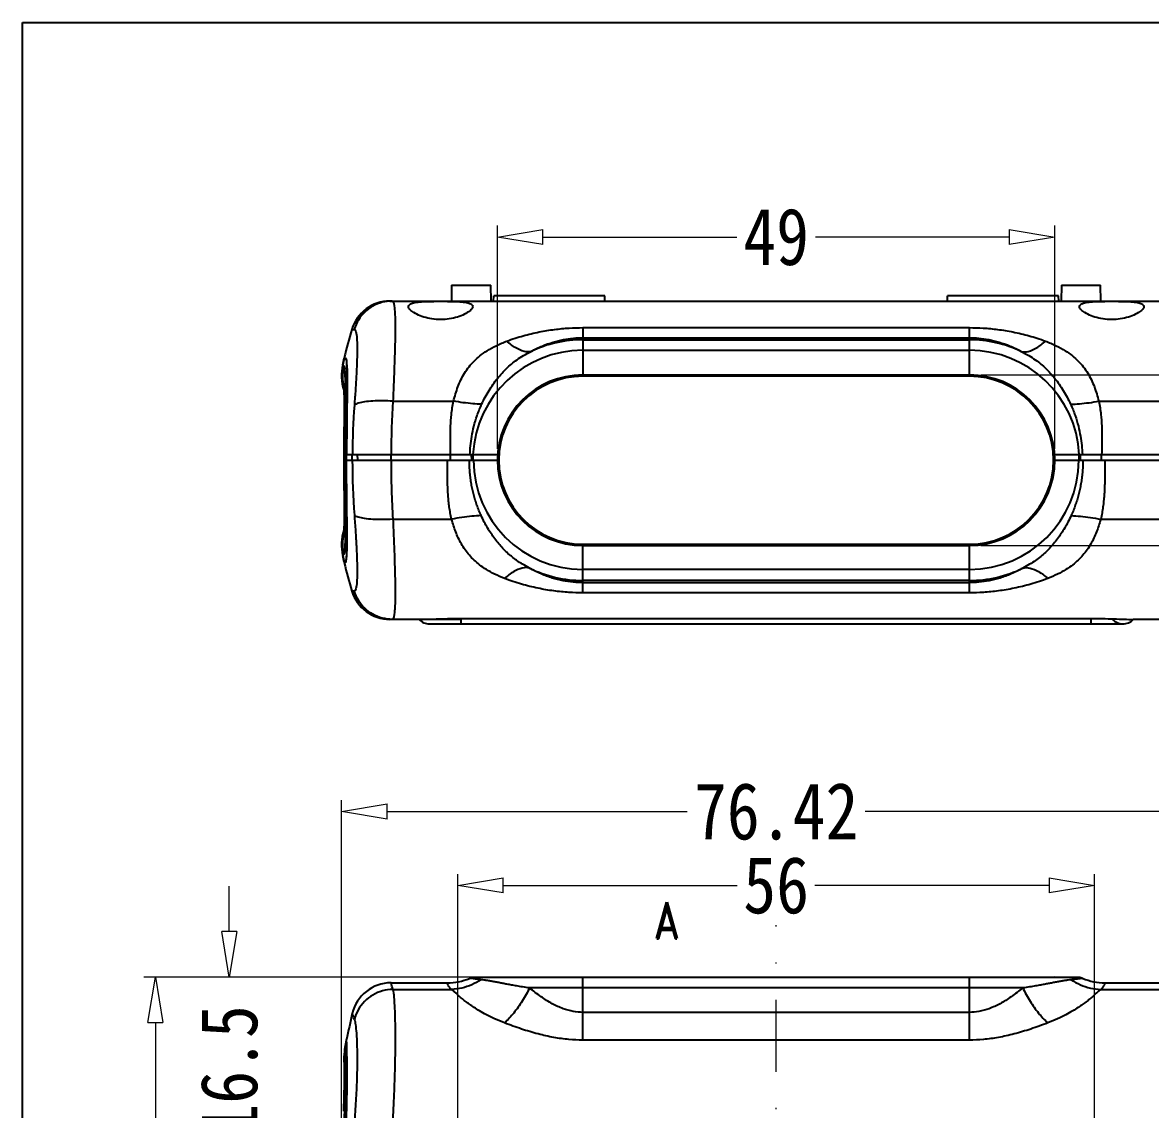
# Model space of a CAD drawing. Header units: millimetres. Extents: x 1786 to 4177, y -2705 to -1639.
# Drawn here: x 3805.4 to 3904.5, y -1734.4 to -1638.8 of the extents above; entities that cross this region are included whole.
import ezdxf
from ezdxf.enums import TextEntityAlignment as Align

# ---------------------------------------------------------------- set-up
doc = ezdxf.new("R2010")
doc.units = ezdxf.units.MM
doc.linetypes.add('DIVIDE', pattern=[31.75, 12.7, -6.35, 0, -6.35, 0, -6.35])
doc.layers.add('dim', color=3, linetype='Continuous', lineweight=9)
doc.layers.add('hatch', color=56, linetype='Continuous', lineweight=9)
doc.styles.add('FFS', font='', dxfattribs={"width": 0.85})
doc.styles.add('LongTou', font='romand.shx', dxfattribs={"width": 0.8, "bigfont": 'whgdtxt.shx'})
doc.styles.get('FFS').set_extended_font_data('FangSong_GB2312')
doc.dimstyles.new('YanXiu', dxfattribs={"dimtxt": 2.5, "dimasz": 2.2, "dimexe": 1, "dimexo": 0.6, "dimgap": 0.66, "dimtad": 0, "dimzin": 9, "dimdsep": 46, "dimtxsty": 'FFS', "dimblk": 'CLOSEDBLANK', "dimcen": 0, "dimclrd": 256, "dimclre": 131, "dimclrt": 42, "dimazin": 2, "dimtfac": 1, "dimtofl": 0, "dimtmove": 0, "dimatfit": 3, "dimldrblk": 'CLOSEDBLANK', "dimfxl": 1, "dimlwd": 5, "dimlwe": 5, "dimarcsym": 0})

# ---------------------------------------------------------------- blocks, each defined once
blk = doc.blocks.new('*u4')
at = {"layer": 'Defpoints', "color": 2}
blk.add_lwpolyline([(-135.77, 94.941), (135.77, 94.941), (135.77, -94.941), (-135.77, -94.941)], close=True, dxfattribs=at)
blk = doc.blocks.new('_ClosedBlank')
at = {"color": 0, "linetype": 'ByBlock', "lineweight": -2}
for p, q in [((-1, 0.167), (0, 0)), ((-1, 0.167), (-1, -0.167)), ((0, 0), (-1, -0.167))]:
    blk.add_line(p, q, dxfattribs=at)
blk = doc.blocks.new('*D157')
at = {"layer": 'Defpoints', "color": 0, "transparency": 16777216}
for p in [(4774.565, -1511.893), (4750.983, -1528.393), (4771.364, -1528.393)]:
    blk.add_point(p, dxfattribs=at)
at = {"layer": 'dim', "lineweight": 5, "transparency": 16777216}
for p, q in [((4750.983, -1507.893), (4750.983, -1503.893)), ((4750.983, -1532.393), (4750.983, -1536.393))]:
    blk.add_line(p, q, dxfattribs=at)
at = {"layer": 'dim', "color": 131, "lineweight": 5, "transparency": 16777216}
for p, q in [((4773.565, -1511.893), (4749.983, -1511.893)), ((4770.365, -1528.393), (4749.983, -1528.393))]:
    blk.add_line(p, q, dxfattribs=at)
at = {"layer": 'dim', "lineweight": 5, "transparency": 16777216, "xscale": 4, "yscale": 4, "zscale": 4}
for p, rotation in [((4750.983, -1511.893), 270), ((4750.983, -1528.393), 90)]:
    blk.add_blockref('_ClosedBlank', p, dxfattribs=dict(at, rotation=rotation))
at = {"layer": 'dim', "color": 42, "transparency": 16777216, "insert": (4750.983, -1520.143), "char_height": 5, "attachment_point": 5, "rotation": 90, "style": 'FFS'}
blk.add_mtext('16.5', dxfattribs=at)
blk = doc.blocks.new('*D154')
at = {"layer": 'Defpoints', "color": 0, "transparency": 16777216}
for p in [(4744.483, -1511.893), (4774.565, -1511.893), (4765.207, -1652.393)]:
    blk.add_point(p, dxfattribs=at)
at = {"layer": 'dim', "color": 131, "lineweight": 5, "transparency": 16777216}
for p, q in [((4773.565, -1511.893), (4743.483, -1511.893)), ((4764.208, -1652.393), (4743.483, -1652.393))]:
    blk.add_line(p, q, dxfattribs=at)
at = {"layer": 'dim', "lineweight": 5, "transparency": 16777216}
for p, q in [((4744.483, -1515.893), (4744.483, -1574.366)), ((4744.483, -1648.393), (4744.483, -1589.919))]:
    blk.add_line(p, q, dxfattribs=at)
at = {"layer": 'dim', "lineweight": 5, "transparency": 16777216, "xscale": 4, "yscale": 4, "zscale": 4}
for p, rotation in [((4744.483, -1511.893), 90), ((4744.483, -1652.393), 270)]:
    blk.add_blockref('_ClosedBlank', p, dxfattribs=dict(at, rotation=rotation))
at = {"layer": 'dim', "color": 42, "transparency": 16777216, "insert": (4744.483, -1582.143), "char_height": 5, "attachment_point": 5, "rotation": 90, "style": 'FFS'}
blk.add_mtext('140.5', dxfattribs=at)
blk = doc.blocks.new('*D153')
at = {"layer": 'Defpoints', "color": 0, "transparency": 16777216}
for p in [(4827.065, -1503.824), (4771.065, -1528.692), (4827.065, -1528.692)]:
    blk.add_point(p, dxfattribs=at)
at = {"layer": 'dim', "color": 131, "lineweight": 5, "transparency": 16777216}
for p, q in [((4771.065, -1527.693), (4771.065, -1502.824)), ((4827.065, -1527.693), (4827.065, -1502.824))]:
    blk.add_line(p, q, dxfattribs=at)
at = {"layer": 'dim', "lineweight": 5, "transparency": 16777216}
for p, q in [((4775.065, -1503.824), (4795.653, -1503.824)), ((4823.065, -1503.824), (4802.477, -1503.824))]:
    blk.add_line(p, q, dxfattribs=at)
at = {"layer": 'dim', "lineweight": 5, "transparency": 16777216, "xscale": 4, "yscale": 4, "zscale": 4, "rotation": 180}
blk.add_blockref('_ClosedBlank', (4771.065, -1503.824), dxfattribs=at)
at = {"layer": 'dim', "lineweight": 5, "transparency": 16777216, "xscale": 4, "yscale": 4, "zscale": 4}
blk.add_blockref('_ClosedBlank', (4827.065, -1503.824), dxfattribs=at)
at = {"layer": 'dim', "color": 42, "transparency": 16777216, "insert": (4799.065, -1503.824), "char_height": 5, "attachment_point": 5, "style": 'FFS'}
blk.add_mtext('56', dxfattribs=at)
blk = doc.blocks.new('*D152')
at = {"layer": 'Defpoints', "color": 0, "transparency": 16777216}
for p in [(4837.274, -1497.324), (4760.855, -1529.893), (4837.274, -1529.892)]:
    blk.add_point(p, dxfattribs=at)
at = {"layer": 'dim', "color": 131, "lineweight": 5, "transparency": 16777216}
for p, q in [((4760.855, -1528.893), (4760.855, -1496.324)), ((4837.274, -1528.893), (4837.274, -1496.324))]:
    blk.add_line(p, q, dxfattribs=at)
at = {"layer": 'dim', "lineweight": 5, "transparency": 16777216}
for p, q in [((4764.855, -1497.324), (4791.231, -1497.324)), ((4833.274, -1497.324), (4806.899, -1497.324))]:
    blk.add_line(p, q, dxfattribs=at)
at = {"layer": 'dim', "lineweight": 5, "transparency": 16777216, "xscale": 4, "yscale": 4, "zscale": 4, "rotation": 180}
blk.add_blockref('_ClosedBlank', (4760.855, -1497.324), dxfattribs=at)
at = {"layer": 'dim', "lineweight": 5, "transparency": 16777216, "xscale": 4, "yscale": 4, "zscale": 4}
blk.add_blockref('_ClosedBlank', (4837.274, -1497.324), dxfattribs=at)
at = {"layer": 'dim', "color": 42, "transparency": 16777216, "insert": (4799.065, -1497.324), "char_height": 5, "attachment_point": 5, "style": 'FFS'}
blk.add_mtext('76.42', dxfattribs=at)
blk = doc.blocks.new('*D151')
at = {"layer": 'Defpoints', "color": 0, "transparency": 16777216}
for p in [(4823.565, -1446.796), (4774.565, -1466.428), (4823.565, -1466.428)]:
    blk.add_point(p, dxfattribs=at)
at = {"layer": 'dim', "color": 131, "lineweight": 5, "transparency": 16777216}
for p, q in [((4774.565, -1465.428), (4774.565, -1445.797)), ((4823.565, -1465.428), (4823.565, -1445.797))]:
    blk.add_line(p, q, dxfattribs=at)
at = {"layer": 'dim', "lineweight": 5, "transparency": 16777216}
for p, q in [((4778.565, -1446.796), (4795.607, -1446.796)), ((4819.565, -1446.796), (4802.523, -1446.796))]:
    blk.add_line(p, q, dxfattribs=at)
at = {"layer": 'dim', "lineweight": 5, "transparency": 16777216, "xscale": 4, "yscale": 4, "zscale": 4, "rotation": 180}
blk.add_blockref('_ClosedBlank', (4774.565, -1446.796), dxfattribs=at)
at = {"layer": 'dim', "lineweight": 5, "transparency": 16777216, "xscale": 4, "yscale": 4, "zscale": 4}
blk.add_blockref('_ClosedBlank', (4823.565, -1446.796), dxfattribs=at)
at = {"layer": 'dim', "color": 42, "transparency": 16777216, "insert": (4799.065, -1446.796), "char_height": 5, "attachment_point": 5, "style": 'FFS'}
blk.add_mtext('49', dxfattribs=at)
blk = doc.blocks.new('*D150')
at = {"layer": 'Defpoints', "color": 0, "transparency": 16777216}
for p in [(4816.065, -1458.928), (4816.065, -1473.928), (4844.828, -1473.928)]:
    blk.add_point(p, dxfattribs=at)
at = {"layer": 'dim', "lineweight": 5, "transparency": 16777216}
for p, q in [((4844.828, -1454.728), (4844.828, -1450.528)), ((4844.828, -1478.128), (4844.828, -1482.328))]:
    blk.add_line(p, q, dxfattribs=at)
at = {"layer": 'dim', "color": 131, "lineweight": 5, "transparency": 16777216}
for p, q in [((4817.064, -1458.928), (4845.828, -1458.928)), ((4817.064, -1473.928), (4845.828, -1473.928))]:
    blk.add_line(p, q, dxfattribs=at)
at = {"layer": 'dim', "lineweight": 5, "transparency": 16777216, "xscale": 4.2, "yscale": 4.2, "zscale": 4.2}
for p, rotation in [((4844.828, -1458.928), 270), ((4844.828, -1473.928), 90)]:
    blk.add_blockref('_ClosedBlank', p, dxfattribs=dict(at, rotation=rotation))
at = {"layer": 'dim', "color": 42, "transparency": 16777216, "insert": (4844.828, -1466.428), "char_height": 5, "attachment_point": 5, "rotation": 90, "style": 'FFS'}
blk.add_mtext('15', dxfattribs=at)
blk = doc.blocks.new('*u201')
at = {"color": 7, "linetype": 'Continuous'}
for p, q in [((-148.006, 236.656), (-148.03, 235.265)), ((-148.006, 236.656), (-144.554, 236.656)), ((-144.53, 235.265), (-144.554, 236.656)), ((-94.397, 236.656), (-94.422, 235.265)), ((-94.398, 236.656), (-90.945, 236.656)), ((-90.922, 235.265), (-90.946, 236.656)), ((-153.433, 235.265), (-85.519, 235.265)), ((-144.322, 235.265), (-144.306, 235.715)), ((-134.546, 235.715), (-144.306, 235.715)), ((-134.53, 235.265), (-134.546, 235.715)), ((-104.422, 235.265), (-104.406, 235.715)), ((-94.646, 235.715), (-104.406, 235.715)), ((-94.63, 235.265), (-94.646, 235.715)), ((-156.785, 232.771), (-156.569, 232.771)), ((-136.476, 232.925), (-102.476, 232.925)), ((-136.476, 232.925), (-136.476, 228.765)), ((-102.476, 228.765), (-102.476, 232.925)), ((-136.476, 231.857), (-102.476, 231.857)), ((-136.475, 232.036), (-102.476, 232.036)), ((-157.585, 229.658), (-157.454, 230.247)), ((-157.454, 230.247), (-157.357, 230.247)), ((-157.45, 230.265), (-157.353, 230.265)), ((-136.476, 230.931), (-102.476, 230.931)), ((-157.585, 229.658), (-157.5, 229.572)), ((-136.476, 228.765), (-102.476, 228.765)), ((-102.476, 228.651), (-136.476, 228.651)), ((-157.483, 227.508), (-157.474, 227.201)), ((-157.474, 227.202), (-157.468, 226.793)), ((-157.37, 227.183), (-157.37, 227.168)), ((-157.468, 226.795), (-157.465, 226.29)), ((-157.465, 226.292), (-157.465, 225.695)), ((-153.174, 226.453), (-147.844, 226.453)), ((-91.107, 226.453), (-85.778, 226.453)), ((-157.465, 225.696), (-157.467, 225.012)), ((-157.467, 225.014), (-157.474, 223.416)), ((-157.474, 223.417), (-157.477, 222.528)), ((-157.477, 222.527), (-157.479, 221.606)), ((-157.479, 221.605), (-157.478, 220.676)), ((-157.403, 221.765), (-157.403, 221.266)), ((-157.246, 221.736), (-157.246, 221.765)), ((-157.243, 221.765), (-143.959, 221.765)), ((-157.243, 221.265), (-143.976, 221.265)), ((-156.252, 221.265), (-156.278, 221.765)), ((-153.334, 221.265), (-153.334, 221.765)), ((-148.094, 221.265), (-148.094, 221.765)), ((-146.241, 221.265), (-146.25, 221.765)), ((-146.107, 221.265), (-146.109, 221.765)), ((-94.992, 221.765), (-81.709, 221.765)), ((-94.976, 221.265), (-81.708, 221.265)), ((-92.844, 221.265), (-92.842, 221.765)), ((-92.711, 221.265), (-92.702, 221.765)), ((-90.857, 221.265), (-90.857, 221.765)), ((-157.478, 220.677), (-157.476, 219.766)), ((-157.476, 219.767), (-157.467, 217.367)), ((-157.37, 215.362), (-157.37, 215.346)), ((-153.174, 216.076), (-148.013, 216.076)), ((-90.938, 216.076), (-85.778, 216.076)), ((-136.476, 213.878), (-102.476, 213.878)), ((-136.476, 213.765), (-102.476, 213.765)), ((-136.476, 209.604), (-136.476, 213.765)), ((-102.476, 209.604), (-102.476, 213.765)), ((-157.5, 212.957), (-157.585, 212.871)), ((-157.454, 212.283), (-157.585, 212.871)), ((-157.454, 212.283), (-157.357, 212.283)), ((-157.45, 212.265), (-157.353, 212.265)), ((-102.476, 211.66), (-136.476, 211.66)), ((-102.476, 210.681), (-136.476, 210.681)), ((-102.476, 210.493), (-136.475, 210.493)), ((-156.569, 209.758), (-156.785, 209.758)), ((-102.476, 209.604), (-136.476, 209.604)), ((-150.867, 207.265), (-153.433, 207.265)), ((-147.176, 207.265), (-150.867, 207.265)), ((-147.176, 207.343), (-91.775, 207.343)), ((-147.176, 206.865), (-147.176, 207.343)), ((-91.775, 206.865), (-91.775, 207.343)), ((-85.519, 207.265), (-88.085, 207.265)), ((-149.968, 206.865), (-147.176, 206.865)), ((-149.69, 206.865), (-148.826, 206.865)), ((-147.176, 206.865), (-89.261, 206.865)), ((-91.278, 206.865), (-89.883, 206.865)), ((-89.384, 206.865), (-88.983, 206.865)), ((-146.08, 175.763), (-143.976, 175.8)), ((-92.871, 175.763), (-146.08, 175.763)), ((-143.976, 175.8), (-94.976, 175.8)), ((-136.476, 170.262), (-136.476, 175.8)), ((-102.476, 170.262), (-102.476, 175.8)), ((-92.871, 175.763), (-94.976, 175.8)), ((-92.871, 175.763), (-92.504, 175.686)), ((-153.334, 175.3), (-148.375, 175.3)), ((-153.174, 174.72), (-148.013, 174.72)), ((-97.796, 174.85), (-141.156, 174.85)), ((-90.938, 174.72), (-85.778, 174.72)), ((-90.577, 175.3), (-85.618, 175.3)), ((-102.476, 172.7), (-136.475, 172.7)), ((-157.403, 169.466), (-157.249, 170.268)), ((-157.221, 169.47), (-157.224, 169.604)), ((-102.476, 170.262), (-136.476, 170.262)), ((-157.478, 168.575), (-157.471, 168.005)), ((-157.471, 168.042), (-157.466, 167.325)), ((-157.466, 167.379), (-157.466, 166.414)), ((-157.466, 166.47), (-157.476, 165.304)), ((-157.476, 165.347), (-157.502, 164.024))]:
    blk.add_line(p, q, dxfattribs=at)
for points in [[(-157.499, 227.816), (-157.498, 227.811), (-157.492, 227.712), (-157.483, 227.508)], [(-157.467, 217.366), (-157.465, 216.718), (-157.466, 216.153), (-157.469, 215.677), (-157.475, 215.292), (-157.483, 215.002), (-157.492, 214.81), (-157.493, 214.789)]]:
    blk.add_lwpolyline(points, dxfattribs=at)
for centre, radius, start, end in [((-153.433, 231.765), 3.5, 90, 163.28141), ((-118.476, 221.265), 40, 163.28141, 166.99712), ((-136.476, 221.265), 10.593, 90, 115.39166), ((-102.476, 221.265), 10.593, 64.60834, 90), ((-118.476, 221.265), 40, 167.02358, 167.88534), ((-157.353, 230.195), 0.07, 84.06938, 90.06775), ((-136.476, 221.265), 9.666, 90, 177.03504), ((-102.476, 221.265), 9.666, 2.96496, 90), ((-153.185, 228.714), 4.5, 167.87485, 196.59348), ((-153.103, 228.628), 4.497, 167.88007, 188.38248), ((-136.476, 221.265), 7.5, 90, 270), ((-136.476, 221.265), 7.386, 90, 270), ((-102.476, 221.265), 7.5, 270, 90), ((-102.476, 221.265), 7.386, 270, 90), ((-153.111, 228.627), 4.489, 188.39254, 190.49129), ((-153.101, 228.629), 4.499, 190.49079, 191.66258), ((-215.278, 227.438), 57.908, 0.14763, 0.48204), ((-244.308, 227.362), 86.938, 359.88163, 0.14788), ((-91.55, 221.277), 65.189, 175.75387, 179.57166), ((-69.462, 221.279), 83.872, 176.46319, 179.66835), ((-202.574, 218.814), 45.906, 3.05948, 3.68462), ((-91.683, 221.248), 65.056, 179.9853, 184.25125), ((-69.656, 221.245), 83.677, 179.98663, 183.54159), ((-136.476, 221.265), 9.604, 180, 270), ((-102.476, 221.265), 9.604, 270, 0), ((-244.289, 215.167), 86.919, 359.85197, 0.11825), ((-153.185, 213.814), 4.5, 163.40337, 192.11466), ((-153.108, 213.901), 4.492, 168.55446, 192.13172), ((-153.099, 213.899), 4.501, 168.32908, 168.55506), ((-118.476, 221.265), 40, 192.11466, 192.97642), ((-118.476, 221.265), 40, 193.00288, 196.71859), ((-136.476, 221.265), 10.583, 243.75452, 270), ((-102.476, 221.265), 10.583, 270, 296.24548), ((-153.433, 210.765), 3.5, 196.71859, 270), ((-149.976, 208.075), 1.21, 222.03093, 270.35397), ((-88.976, 208.075), 1.21, 219.68133, 317.96907), ((-148.375, 180.3), 5, 270, 292.66656), ((-146.063, 174.763), 1, 91, 112.66658), ((-151.872, 123.602), 52.365, 83.31941, 84.05465), ((-157.513, 74.631), 101.661, 83.1637, 83.37235), ((-81.452, 74.744), 101.547, 96.62669, 96.83638), ((-84.71, 102.709), 73.392, 96.50156, 96.61965), ((-87.343, 126.065), 49.888, 95.93797, 96.53433), ((-92.889, 174.763), 1, 67.33351, 89), ((-90.577, 180.3), 5, 247.33342, 269.99999), ((-153.334, 171.8), 3.5, 90.00015, 166.6201), ((-396.933, 107.843), 252.767, 15.34189, 15.47825), ((-94.476, 157.8), 64, 166.62019, 168.73779), ((-342.367, 108.942), 196.243, 18.76938, 18.93117), ((-199.565, 168.876), 42.346, 1.70124, 1.92592), ((-236.893, 167.82), 79.689, 1.28262, 1.66289), ((-152.979, 168.646), 4.5, 169.49673, 180.90784), ((-274.469, 166.582), 117.101, 1.06052, 1.41128), ((-253.718, 166.976), 96.347, 0.8073, 1.05499)]:
    blk.add_arc(centre, radius, start, end, dxfattribs=at)
for points, start_tangent, end_tangent in [([(-153.229, 235.265), (-154.111, 235.151), (-154.936, 234.816), (-155.65, 234.284), (-156.207, 233.587), (-156.569, 232.771)], (-1, 0), (-0.286758, -0.958003)), ([(-153.229, 235.265), (-153.096, 235.035), (-153.011, 234.353), (-152.976, 233.277), (-152.982, 231.872), (-153.023, 230.214), (-153.089, 228.387), (-153.174, 226.453)], (1, -0.000193), (-0.04733, -0.998879)), ([(-151.8, 234.78), (-151.687, 234.973), (-151.353, 235.107), (-150.831, 235.186), (-150.152, 235.226), (-149.383, 235.241), (-148.568, 235.241), (-147.8, 235.226), (-147.12, 235.186), (-146.598, 235.107), (-146.264, 234.973), (-146.151, 234.78)], (-0.008727, 0.999962), (-0.008727, -0.999962)), ([(-92.8, 234.78), (-92.687, 234.973), (-92.353, 235.107), (-91.831, 235.186), (-91.152, 235.226), (-90.383, 235.241), (-89.568, 235.241), (-88.8, 235.226), (-88.12, 235.186), (-87.598, 235.107), (-87.264, 234.973), (-87.151, 234.78)], (-0.008727, 0.999962), (-0.008727, -0.999962)), ([(-146.151, 234.78), (-146.276, 234.525), (-146.628, 234.243), (-147.165, 233.977), (-147.844, 233.767), (-148.588, 233.655), (-149.363, 233.655), (-150.107, 233.767), (-150.786, 233.977), (-151.323, 234.243), (-151.676, 234.525), (-151.8, 234.78)], (-0.008727, -0.999962), (-0.008727, 0.999962)), ([(-87.151, 234.78), (-87.276, 234.525), (-87.628, 234.243), (-88.165, 233.977), (-88.844, 233.767), (-89.588, 233.655), (-90.363, 233.655), (-91.107, 233.767), (-91.786, 233.977), (-92.323, 234.243), (-92.676, 234.525), (-92.8, 234.78)], (-0.008727, -0.999962), (-0.008727, 0.999962)), ([(-156.569, 232.771), (-156.431, 232.585), (-156.347, 232.035), (-156.317, 231.18), (-156.334, 230.089), (-156.385, 228.836), (-156.463, 227.491), (-156.56, 226.104)], (0.999999, -0.001058), (-0.074347, -0.997232)), ([(-143.154, 231.741), (-141.708, 232.208), (-140.299, 232.546), (-138.95, 232.767), (-137.674, 232.888), (-136.476, 232.925)], (0.938376, 0.345615), (1, 0.000157)), ([(-102.476, 232.925), (-101.278, 232.888), (-100.002, 232.767), (-98.653, 232.546), (-97.243, 232.208), (-95.798, 231.741)], (1, -0.000152), (0.938375, -0.345618)), ([(-147.844, 226.453), (-147.663, 227.094), (-147.453, 227.716), (-147.195, 228.324), (-146.871, 228.919), (-146.473, 229.486), (-146.037, 229.979), (-145.524, 230.442), (-144.887, 230.898), (-144.104, 231.336), (-143.154, 231.741)], (0.256278, 0.966603), (0.938353, 0.345679)), ([(-141.018, 230.834), (-141.644, 230.837), (-142.372, 231.147), (-143.154, 231.741)], (-0.965059, -0.262031), (-0.737033, 0.675857)), ([(-141.018, 230.834), (-140.042, 231.307), (-139.085, 231.65), (-138.166, 231.875), (-137.294, 231.998), (-136.475, 232.036)], (0.875089, 0.483962), (1, 0.000047)), ([(-102.476, 232.036), (-101.658, 231.998), (-100.786, 231.875), (-99.867, 231.65), (-98.91, 231.307), (-97.933, 230.834)], (1, -0.000045), (0.875089, -0.483962)), ([(-97.933, 230.834), (-97.308, 230.837), (-96.579, 231.147), (-95.798, 231.741)], (0.965065, -0.26201), (0.737024, 0.675866)), ([(-95.798, 231.741), (-94.846, 231.336), (-94.062, 230.897), (-93.425, 230.44), (-92.913, 229.977), (-92.476, 229.484), (-92.08, 228.917), (-91.756, 228.322), (-91.498, 227.715), (-91.288, 227.094), (-91.107, 226.453)], (0.938355, -0.345674), (0.256279, -0.966603)), ([(-157.273, 230.066), (-157.357, 230.247)], (-0.10011, 0.994976), (-1, 0.000293)), ([(-157.345, 230.264), (-157.265, 230.063), (-157.214, 229.468), (-157.195, 228.491), (-157.199, 227.172), (-157.216, 225.55), (-157.233, 223.718), (-157.243, 221.765)], (0.994529, -0.104457), (-0.001872, -0.999998)), ([(-145.367, 226.186), (-145.051, 226.823), (-144.718, 227.406), (-144.364, 227.949), (-143.981, 228.459), (-143.575, 228.933), (-143.177, 229.339), (-142.749, 229.719), (-142.256, 230.1), (-141.684, 230.474), (-141.018, 230.834)], (0.419199, 0.907894), (0.898916, 0.438121)), ([(-97.933, 230.834), (-97.267, 230.473), (-96.694, 230.098), (-96.2, 229.718), (-95.773, 229.337), (-95.375, 228.931), (-94.969, 228.458), (-94.587, 227.947), (-94.233, 227.406), (-93.9, 226.823), (-93.584, 226.186)], (0.898916, -0.438121), (0.419199, -0.907894)), ([(-157.5, 229.572), (-157.489, 229.557), (-157.478, 229.534), (-157.467, 229.504), (-157.456, 229.465), (-157.446, 229.418), (-157.437, 229.362), (-157.428, 229.298), (-157.42, 229.229), (-157.413, 229.15), (-157.406, 229.054), (-157.399, 228.939), (-157.392, 228.802), (-157.386, 228.639), (-157.38, 228.442), (-157.375, 228.207), (-157.372, 227.925)], (0.706158, -0.708054), (0.008592, -0.999963)), ([(-157.203, 227.167), (-157.2, 227.561), (-157.198, 228.327), (-157.205, 229.023), (-157.226, 229.615)], (0.008128, 0.999967), (-0.078065, 0.996948)), ([(-157.37, 227.168), (-157.372, 226.701), (-157.376, 226.126), (-157.381, 225.442), (-157.388, 224.631), (-157.395, 223.679), (-157.401, 222.54), (-157.403, 221.765)], (-0.00202, -0.999998), (-0.001462, -0.999999)), ([(-157.246, 221.765), (-157.243, 222.733), (-157.237, 223.767), (-157.227, 224.817), (-157.217, 225.813), (-157.207, 226.729), (-157.203, 227.167)], (0.001894, 0.999998), (0.008128, 0.999967)), ([(-153.174, 226.453), (-154.088, 226.49), (-154.938, 226.47), (-155.665, 226.395), (-156.219, 226.27), (-156.56, 226.104)], (-0.997599, 0.069249), (-0.776659, -0.629922)), ([(-148.097, 221.765), (-148.105, 222.503), (-148.113, 223.326), (-148.099, 224.251), (-148.028, 225.289), (-147.844, 226.453)], (-0.008315, 0.999965), (0.209552, 0.977798)), ([(-145.367, 226.186), (-146.149, 226.235), (-146.984, 226.325), (-147.844, 226.453)], (-0.999282, 0.037888), (-0.986148, 0.165866)), ([(-146.4, 221.765), (-146.347, 222.524), (-146.236, 223.35), (-146.05, 224.241), (-145.769, 225.188), (-145.367, 226.186)], (0.039198, 0.999231), (0.419195, 0.907896)), ([(-93.584, 226.186), (-92.802, 226.235), (-91.968, 226.325), (-91.107, 226.453)], (0.999282, 0.037888), (0.986148, 0.165868)), ([(-93.584, 226.186), (-93.186, 225.196), (-92.906, 224.258), (-92.72, 223.375), (-92.608, 222.561), (-92.552, 221.765)], (0.419206, -0.907891), (0.039215, -0.999231)), ([(-91.107, 226.453), (-90.925, 225.298), (-90.853, 224.27), (-90.839, 223.352), (-90.846, 222.54), (-90.855, 221.765)], (0.209593, -0.977789), (-0.00815, -0.999967)), ([(-157.403, 221.266), (-157.401, 219.991), (-157.395, 218.851), (-157.388, 217.897), (-157.381, 217.087), (-157.376, 216.402), (-157.372, 215.828), (-157.37, 215.362)], (-0.000006, -1), (0.00203, -0.999998)), ([(-157.271, 212.436), (-157.22, 212.939), (-157.197, 213.756), (-157.195, 214.86), (-157.207, 216.217), (-157.224, 217.797), (-157.238, 219.536), (-157.243, 221.265)], (0.109598, 0.993976), (0, 1)), ([(-157.247, 221.265), (-157.246, 221.736)], (0.000003, 1), (0.001787, 0.999998)), ([(-157.203, 215.363), (-157.206, 215.781), (-157.216, 216.691), (-157.227, 217.682), (-157.236, 218.726), (-157.243, 219.756), (-157.246, 220.751), (-157.247, 221.265)], (-0.008136, 0.999967), (0.000003, 1)), ([(-148.013, 216.076), (-148.126, 216.615), (-148.211, 217.137), (-148.272, 217.649), (-148.315, 218.154), (-148.344, 218.659), (-148.361, 219.164), (-148.37, 219.661), (-148.374, 220.158), (-148.375, 220.681), (-148.375, 221.265)], (-0.229958, 0.973201), (-0.000007, 1)), ([(-145.412, 216.391), (-145.609, 216.844), (-145.78, 217.296), (-145.93, 217.75), (-146.061, 218.21), (-146.174, 218.682), (-146.268, 219.165), (-146.343, 219.652), (-146.397, 220.145), (-146.434, 220.672), (-146.448, 221.265)], (-0.417984, 0.908454), (-0.000001, 1)), ([(-92.504, 221.265), (-92.517, 220.677), (-92.553, 220.155), (-92.608, 219.663), (-92.681, 219.176), (-92.776, 218.691), (-92.889, 218.217), (-93.02, 217.755), (-93.17, 217.3), (-93.342, 216.847), (-93.539, 216.391)], (0.000003, -1), (-0.417984, -0.908454)), ([(-90.577, 221.265), (-90.577, 220.686), (-90.578, 220.167), (-90.581, 219.673), (-90.59, 219.175), (-90.607, 218.668), (-90.636, 218.161), (-90.679, 217.655), (-90.74, 217.142), (-90.825, 216.618), (-90.938, 216.076)], (0.000023, -1), (-0.229957, -0.973201)), ([(-156.56, 216.425), (-156.463, 215.036), (-156.385, 213.691), (-156.333, 212.439), (-156.317, 211.348), (-156.347, 210.494), (-156.431, 209.944), (-156.569, 209.758)], (0.074348, -0.997232), (-0.999999, -0.001085)), ([(-153.174, 216.076), (-154.088, 216.039), (-154.938, 216.059), (-155.665, 216.134), (-156.219, 216.259), (-156.56, 216.425)], (-0.997599, -0.069248), (-0.776666, 0.629913)), ([(-145.412, 216.391), (-146.228, 216.331), (-147.105, 216.225), (-148.013, 216.076)], (-0.998986, -0.045011), (-0.983253, -0.182247)), ([(-141.156, 211.772), (-141.764, 212.111), (-142.292, 212.46), (-142.75, 212.812), (-143.15, 213.163), (-143.502, 213.512), (-143.859, 213.91), (-144.21, 214.35), (-144.538, 214.815), (-144.846, 215.305), (-145.136, 215.828), (-145.412, 216.391)], (-0.892241, 0.451559), (-0.417992, 0.908451)), ([(-93.539, 216.391), (-93.815, 215.828), (-94.106, 215.305), (-94.414, 214.814), (-94.743, 214.349), (-95.094, 213.908), (-95.451, 213.51), (-95.804, 213.161), (-96.203, 212.81), (-96.661, 212.458), (-97.188, 212.11), (-97.796, 211.772)], (-0.417992, -0.908451), (-0.892241, -0.451559)), ([(-93.539, 216.391), (-92.724, 216.331), (-91.846, 216.225), (-90.938, 216.076)], (0.998986, -0.045013), (0.983253, -0.182244)), ([(-157.273, 212.463), (-157.227, 212.906), (-157.205, 213.501), (-157.198, 214.193), (-157.2, 214.953), (-157.203, 215.363)], (0.100804, 0.994906), (-0.008136, 0.999967)), ([(-153.174, 216.076), (-153.088, 214.14), (-153.023, 212.313), (-152.982, 210.656), (-152.976, 209.252), (-153.011, 208.175), (-153.096, 207.494), (-153.229, 207.265)], (0.047328, -0.998879), (-1, -0.000197)), ([(-143.358, 210.865), (-144.227, 211.243), (-144.952, 211.647), (-145.551, 212.065), (-146.041, 212.487), (-146.443, 212.907), (-146.816, 213.382), (-147.145, 213.897), (-147.42, 214.427), (-147.647, 214.965), (-147.841, 215.513), (-148.013, 216.076)], (-0.934216, 0.356708), (-0.280544, 0.959841)), ([(-90.938, 216.076), (-91.111, 215.513), (-91.305, 214.965), (-91.532, 214.426), (-91.807, 213.896), (-92.137, 213.38), (-92.51, 212.905), (-92.912, 212.485), (-93.403, 212.064), (-94.001, 211.646), (-94.726, 211.242), (-95.593, 210.865)], (-0.280544, -0.959841), (-0.934214, -0.356712)), ([(-157.37, 214.942), (-157.372, 214.604), (-157.375, 214.322), (-157.38, 214.086), (-157.386, 213.89), (-157.392, 213.727), (-157.399, 213.59), (-157.406, 213.475), (-157.413, 213.379), (-157.42, 213.3), (-157.428, 213.231), (-157.437, 213.167), (-157.446, 213.111), (-157.456, 213.064), (-157.467, 213.025), (-157.478, 212.995), (-157.489, 212.972), (-157.5, 212.957)], (-0.002758, -0.999996), (-0.706158, -0.708054)), ([(-157.357, 212.283), (-157.273, 212.463)], (1, 0.000293), (0.100804, 0.994906)), ([(-157.353, 212.265), (-157.271, 212.436)], (1, 0), (0.109598, 0.993976)), ([(-141.156, 211.772), (-141.798, 211.778), (-142.549, 211.468), (-143.358, 210.865)], (-0.960597, 0.277946), (-0.742806, -0.669506)), ([(-136.475, 210.493), (-137.31, 210.532), (-138.208, 210.662), (-139.159, 210.902), (-140.149, 211.267), (-141.156, 211.772)], (-1, 0.000047), (-0.867475, 0.49748)), ([(-97.796, 211.772), (-98.803, 211.268), (-99.793, 210.902), (-100.743, 210.662), (-101.641, 210.532), (-102.476, 210.493)], (-0.867476, -0.49748), (-1, -0.000049)), ([(-97.796, 211.772), (-97.154, 211.778), (-96.402, 211.468), (-95.593, 210.865)], (0.96059, 0.277968), (0.742815, -0.669497)), ([(-136.476, 209.604), (-137.698, 209.642), (-139.013, 209.77), (-140.408, 210.005), (-141.866, 210.366), (-143.358, 210.865)], (-1, 0.00016), (-0.934241, 0.356641)), ([(-95.593, 210.865), (-97.085, 210.366), (-98.544, 210.005), (-99.939, 209.77), (-101.253, 209.642), (-102.476, 209.604)], (-0.934242, -0.356639), (-1, -0.000165)), ([(-153.229, 207.265), (-154.111, 207.378), (-154.936, 207.713), (-155.65, 208.246), (-156.207, 208.942), (-156.569, 209.758)], (-1, 0), (-0.286758, 0.958003)), ([(-150.867, 207.265), (-150.272, 207.274), (-149.564, 207.295), (-148.788, 207.319), (-147.976, 207.337), (-147.176, 207.343)], (1, 0), (1, 0)), ([(-91.775, 207.343), (-90.784, 207.334), (-89.78, 207.308), (-88.85, 207.278), (-88.085, 207.265)], (1, 0), (1, 0)), ([(-145.412, 175.569), (-146.228, 175.128), (-147.105, 174.842), (-148.013, 174.72)], (-0.833972, -0.551806), (-0.999121, -0.041922)), ([(-141.156, 174.85), (-141.764, 174.938), (-142.292, 175.024), (-142.75, 175.104), (-143.15, 175.178), (-143.502, 175.245), (-143.859, 175.314), (-144.21, 175.379), (-144.538, 175.438), (-144.846, 175.489), (-145.136, 175.532), (-145.412, 175.569)], (-0.991166, 0.13263), (-0.992913, 0.118846)), ([(-93.539, 175.569), (-93.815, 175.532), (-94.106, 175.489), (-94.414, 175.438), (-94.743, 175.379), (-95.094, 175.313), (-95.451, 175.245), (-95.804, 175.178), (-96.203, 175.104), (-96.661, 175.023), (-97.188, 174.938), (-97.796, 174.85)], (-0.992913, -0.118846), (-0.991166, -0.13263)), ([(-93.539, 175.569), (-92.724, 175.128), (-91.846, 174.842), (-90.938, 174.72)], (0.833972, -0.551807), (0.999121, -0.041924)), ([(-153.174, 174.72), (-154.088, 174.586), (-154.938, 174.224), (-155.665, 173.658), (-156.219, 172.928), (-156.56, 172.085)], (-0.999877, -0.015711), (-0.248075, -0.968741)), ([(-153.174, 174.72), (-153.088, 174.07), (-153.023, 173.014), (-152.982, 171.557), (-152.976, 169.731), (-153.011, 167.586), (-153.096, 165.192), (-153.229, 162.699)], (0.20479, -0.978806), (-0.06193, -0.998081)), ([(-148.013, 174.72), (-148.126, 174.835), (-148.211, 174.934), (-148.272, 175.02), (-148.315, 175.093), (-148.344, 175.155), (-148.361, 175.205), (-148.37, 175.245), (-148.374, 175.274), (-148.375, 175.3)], (-0.722086, 0.691803), (-0.000726, 1)), ([(-143.358, 171.775), (-144.227, 172.141), (-144.952, 172.497), (-145.551, 172.832), (-146.041, 173.137), (-146.443, 173.412), (-146.816, 173.69), (-147.145, 173.957), (-147.42, 174.194), (-147.647, 174.4), (-147.841, 174.575), (-148.013, 174.72)], (-0.932558, 0.361021), (-0.790595, 0.612339)), ([(-141.156, 174.85), (-141.798, 173.688), (-142.549, 172.638), (-143.358, 171.775)], (-0.431907, -0.901918), (-0.738234, -0.674544)), ([(-136.475, 172.7), (-137.31, 172.776), (-138.208, 173.025), (-139.159, 173.462), (-140.149, 174.08), (-141.156, 174.85)], (-1, 0.00033), (-0.771663, 0.636032)), ([(-97.796, 174.85), (-98.803, 174.08), (-99.793, 173.462), (-100.743, 173.025), (-101.641, 172.776), (-102.476, 172.7)], (-0.771664, -0.63603), (-1, -0.000345)), ([(-97.796, 174.85), (-97.154, 173.688), (-96.402, 172.638), (-95.593, 171.775)], (0.431906, -0.901919), (0.73822, -0.67456)), ([(-90.938, 174.72), (-91.111, 174.575), (-91.305, 174.4), (-91.532, 174.194), (-91.807, 173.956), (-92.137, 173.689), (-92.51, 173.411), (-92.912, 173.136), (-93.403, 172.83), (-94.001, 172.496), (-94.726, 172.14), (-95.593, 171.775)], (-0.790595, -0.612339), (-0.932556, -0.361025)), ([(-90.577, 175.3), (-90.578, 175.274), (-90.581, 175.246), (-90.59, 175.206), (-90.607, 175.156), (-90.636, 175.094), (-90.679, 175.021), (-90.74, 174.935), (-90.825, 174.836), (-90.938, 174.72)], (-0.000751, -1), (-0.722085, -0.691805)), ([(-156.56, 172.085), (-156.463, 171.633), (-156.385, 170.882), (-156.333, 169.816), (-156.317, 168.446), (-156.347, 166.8), (-156.431, 164.933), (-156.569, 162.978)], (0.321507, -0.946907), (-0.083086, -0.996542)), ([(-136.476, 170.262), (-137.698, 170.316), (-139.013, 170.492), (-140.408, 170.801), (-141.866, 171.236), (-143.358, 171.775)], (-1, 0.000396), (-0.932565, 0.361003)), ([(-95.593, 171.775), (-97.085, 171.236), (-98.544, 170.801), (-99.939, 170.492), (-101.253, 170.316), (-102.476, 170.262)], (-0.932566, -0.360999), (-1, -0.000409)), ([(-157.357, 161.3), (-157.273, 163.086), (-157.227, 164.587), (-157.205, 165.814), (-157.198, 166.835), (-157.2, 167.69), (-157.206, 168.414), (-157.216, 169.03), (-157.227, 169.535), (-157.236, 169.916), (-157.243, 170.155)], (0.05557, 0.998455), (-0.031196, 0.999513)), ([(-157.489, 161.659), (-157.478, 161.91), (-157.467, 162.166), (-157.456, 162.426), (-157.446, 162.688), (-157.437, 162.952), (-157.428, 163.214), (-157.42, 163.465), (-157.413, 163.718), (-157.406, 163.996), (-157.399, 164.292), (-157.392, 164.608), (-157.386, 164.946), (-157.38, 165.307), (-157.375, 165.692), (-157.372, 166.099), (-157.37, 166.527), (-157.37, 166.972), (-157.372, 167.427), (-157.376, 167.885), (-157.381, 168.333), (-157.388, 168.75), (-157.395, 169.106), (-157.401, 169.367), (-157.403, 169.466), (-157.401, 169.367), (-157.395, 169.106), (-157.388, 168.75), (-157.381, 168.333)], (0.045248, 0.998976), (0.014195, -0.999899)), ([(-157.353, 161.3), (-157.271, 163.043), (-157.22, 164.717), (-157.197, 166.259), (-157.195, 167.622), (-157.207, 168.751), (-157.221, 169.47)], (0.055578, 0.998454), (-0.022496, 0.999747))]:
    blk.add_spline(points, degree=3, dxfattribs=dict(at, start_tangent=start_tangent, end_tangent=end_tangent))
at = {"layer": 'hatch', "linetype": 'DIVIDE', "ltscale": 0.5}
blk.add_line((-119.476, 54.94), (-119.476, 180.8), dxfattribs=at)
at = {"layer": 'hatch', "color": 2}
blk.add_lwpolyline([(-119.476, 180.8, 0, 0, 0), (-122.676, 180.8, 0.96, 0, 0), (-125.876, 180.8, 0, 0, 0)], format="xyseb", dxfattribs=at)
at = {"layer": 'Defpoints', "xscale": 1.368000000000393, "yscale": 1.368000000000393, "zscale": 1.368000000000393}
blk.add_blockref('*u4', (0, 129.88), dxfattribs=at)
at = {"layer": 'hatch', "color": 6, "style": 'LongTou', "width": 0.8}
blk.add_text('A', height=3.2, dxfattribs=at).set_placement((-129.076, 180.8), align=Align.MIDDLE)
at = {"layer": 'dim'}
for base, p1, p2, picture, middle in [((-94.976, 240.896), (-143.976, 221.265), (-94.976, 221.265), '*D151', (-119.476, 240.896)), ((-81.266, 190.368), (-157.685, 157.8), (-81.266, 157.8), '*D152', (-119.476, 190.368)), ((-91.476, 183.868), (-147.476, 159), (-91.476, 159), '*D153', (-119.476, 183.868))]:
    dim = blk.add_linear_dim(base=base, p1=p1, p2=p2, dimstyle='YanXiu', override={"dimtxt": 5, "dimasz": 4, "dimexe": 0.9995, "dimexo": 0.9995, "dimgap": 0.9995}, dxfattribs=at)
    dim.commit()
    dim.dimension.update_dxf_attribs({"geometry": picture, "text_midpoint": middle, "insert": (-4918.541, 1687.692)})
dim = blk.add_linear_dim(base=(-73.713, 213.765), p1=(-102.476, 228.765), p2=(-102.476, 213.765), angle=90, dimstyle='YanXiu', override={"dimtxt": 5, "dimasz": 4.2, "dimexe": 0.9995, "dimexo": 0.9995, "dimgap": 0.9995}, dxfattribs=at)
dim.commit()
dim.dimension.update_dxf_attribs({"geometry": '*D150', "text_midpoint": (-73.713, 221.265), "dimtype": 128, "insert": (-4918.541, 1687.692)})
for base, p1, p2, picture, middle in [((-167.558, 159.3), (-143.976, 175.8), (-147.176, 159.3), '*D157', (-167.558, 167.55)), ((-174.058, 175.8), (-153.334, 35.3), (-143.976, 175.8), '*D154', (-174.058, 105.55))]:
    dim = blk.add_linear_dim(base=base, p1=p1, p2=p2, angle=90, dimstyle='YanXiu', override={"dimtxt": 5, "dimasz": 4, "dimexe": 0.9995, "dimexo": 0.9995, "dimgap": 0.9995}, dxfattribs=at)
    dim.commit()
    dim.dimension.update_dxf_attribs({"geometry": picture, "text_midpoint": middle, "insert": (-4918.541, 1687.692)})

msp = doc.modelspace()

# ---------------------------------------------------------------- block references
msp.add_blockref('*u201', (3991.104, -1898.608))

doc.saveas('drawing.dxf')
